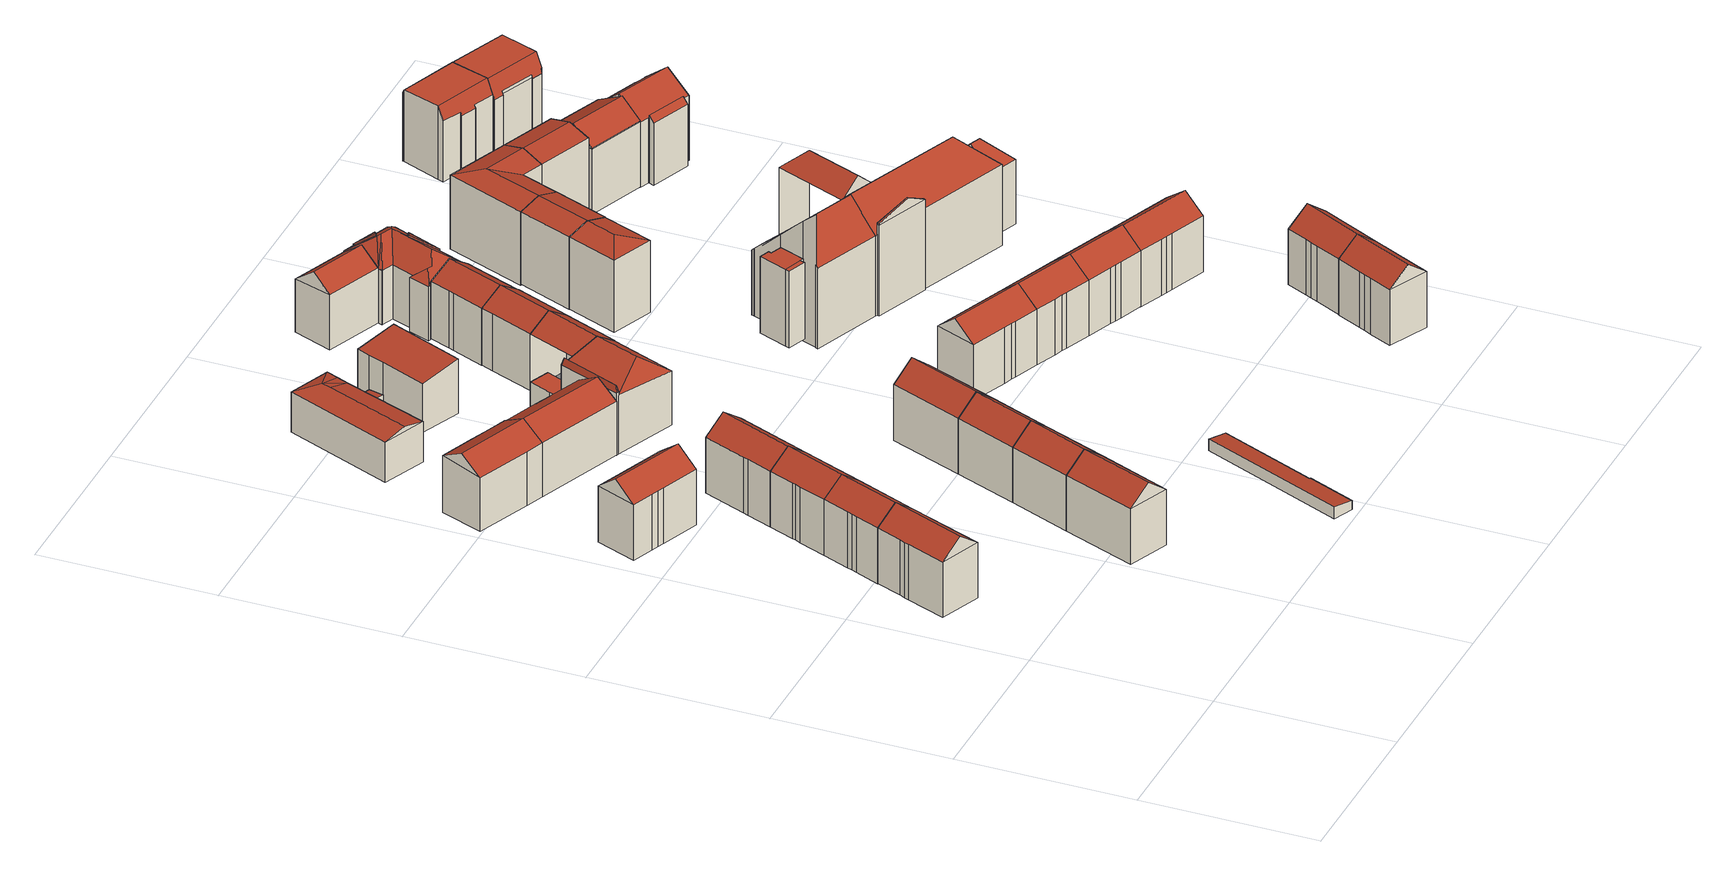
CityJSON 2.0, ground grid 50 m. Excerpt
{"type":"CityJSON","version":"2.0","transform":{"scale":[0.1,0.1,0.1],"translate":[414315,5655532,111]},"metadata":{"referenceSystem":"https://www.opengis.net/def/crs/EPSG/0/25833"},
"CityObjects":{
"building1":{"type":"Building","attributes":{"Dachtyp_tdc":"tdcFreeFormRoof","Gemeindeschluessel":14612000,"Dachneigung":36.59,"QualitaetDacherkennung":90,"Geometrietyp2DReferenz":"3000","measuredHeight":21.19,"function":"31001_9998","roofType":"5000"},"geometry":[{"type":"Solid","lod":"2","boundaries":[[[[0,1,2,3]],[[1,4,5,2]],[[4,6,7,5]],[[6,8,9,7]],[[8,10,11,9]],[[10,12,13,11]],[[12,0,3,13]],[[14,15,8,6,4,1,0]],[[12,10,15,14]],[[10,8,15]],[[0,12,14]],[[3,2,5,7,9,11,13]]]],"semantics":{"surfaces":[{"type":"WallSurface"},{"type":"RoofSurface"},{"type":"GroundSurface"}],"values":[[0,0,0,0,0,0,0,1,1,0,0,2]]}}]},
"building2":{"type":"Building","attributes":{"Dachtyp_tdc":"tdcFreeFormRoof","Gemeindeschluessel":14612000,"Dachneigung":36.65,"QualitaetDacherkennung":87,"Geometrietyp2DReferenz":"3000","measuredHeight":21.26,"function":"31001_9998","roofType":"5000"},"geometry":[{"type":"Solid","lod":"2","boundaries":[[[[8,16,17,18]],[[16,19,20,17]],[[19,21,22,20]],[[21,23,24,22]],[[23,25,26,24]],[[25,10,27,26]],[[10,8,18,27]],[[28,29,23,21,19,16,8]],[[10,25,29,28]],[[25,23,29]],[[8,10,28]],[[18,17,20,22,24,26,27]]]],"semantics":{"surfaces":[{"type":"WallSurface"},{"type":"RoofSurface"},{"type":"GroundSurface"}],"values":[[0,0,0,0,0,0,0,1,1,0,0,2]]}}]},
"building3":{"type":"Building","attributes":{"Dachtyp_tdc":"tdcGableRoof","Gemeindeschluessel":14612000,"Dachneigung":38.36,"QualitaetDacherkennung":88,"Geometrietyp2DReferenz":"3000","measuredHeight":21.56,"function":"31001_9998","roofType":"3100"},"geometry":[{"type":"Solid","lod":"2","boundaries":[[[[30,31,32,33]],[[31,34,35,32]],[[34,36,37,35]],[[36,38,39,37]],[[38,40,41,39]],[[40,42,43,41]],[[42,30,33,43]],[[30,42,44,45]],[[40,38,36,34,31,45,44]],[[30,45,31]],[[40,44,42]],[[33,32,35,37,39,41,43]]]],"semantics":{"surfaces":[{"type":"WallSurface"},{"type":"RoofSurface"},{"type":"GroundSurface"}],"values":[[0,0,0,0,0,0,0,1,1,0,0,2]]}}]},
"building4":{"type":"Building","attributes":{"Dachtyp_tdc":"tdcFreeFormRoof","Gemeindeschluessel":14612000,"Dachneigung":36.58,"QualitaetDacherkennung":86,"Geometrietyp2DReferenz":"3000","measuredHeight":21.27,"function":"31001_9998","roofType":"5000"},"geometry":[{"type":"Solid","lod":"2","boundaries":[[[[46,47,48,49]],[[47,50,51,48]],[[50,25,26,51]],[[25,23,24,26]],[[23,52,53,24]],[[52,54,55,53]],[[54,46,49,55]],[[29,56,47,46,54,52,23]],[[25,50,56,29]],[[50,47,56]],[[23,25,29]],[[49,48,51,26,24,53,55]]]],"semantics":{"surfaces":[{"type":"WallSurface"},{"type":"RoofSurface"},{"type":"GroundSurface"}],"values":[[0,0,0,0,0,0,0,1,1,0,0,2]]}}]},
"building5":{"type":"Building","attributes":{"Dachtyp_tdc":"tdcGableRoof","Gemeindeschluessel":14612000,"Dachneigung":38.18,"QualitaetDacherkennung":80,"Geometrietyp2DReferenz":"3000","measuredHeight":21.56,"function":"31001_9998","roofType":"3100"},"geometry":[{"type":"Solid","lod":"2","boundaries":[[[[57,58,59,60]],[[58,61,62,59]],[[61,63,64,62]],[[63,57,60,64]],[[61,58,65]],[[57,63,66]],[[58,57,66,65]],[[63,61,65,66]],[[60,59,62,64]]]],"semantics":{"surfaces":[{"type":"WallSurface"},{"type":"RoofSurface"},{"type":"GroundSurface"}],"values":[[0,0,0,0,0,0,1,1,2]]}}]},
"building6":{"type":"Building","attributes":{"Dachtyp_tdc":"tdcFreeFormRoof","Gemeindeschluessel":14612000,"Dachneigung":34.76,"QualitaetDacherkennung":57,"Geometrietyp2DReferenz":"3000","measuredHeight":20.47,"function":"31001_9998","roofType":"5000"},"geometry":[{"type":"Solid","lod":"2","boundaries":[[[[67,68,69,70]],[[68,71,72,69]],[[71,73,74,72]],[[73,75,76,74]],[[75,77,78,76]],[[77,79,80,78]],[[79,67,70,80]],[[71,68,81,82,73]],[[81,67,79,77,75,82]],[[75,73,82]],[[68,67,81]],[[70,69,72,74,76,78,80]]]],"semantics":{"surfaces":[{"type":"WallSurface"},{"type":"RoofSurface"},{"type":"GroundSurface"}],"values":[[0,0,0,0,0,0,0,1,1,0,0,2]]}}]},
"building7":{"type":"Building","attributes":{"Dachtyp_tdc":"tdcFreeFormRoof","Gemeindeschluessel":14612000,"Dachneigung":36.71,"QualitaetDacherkennung":83,"Geometrietyp2DReferenz":"3000","measuredHeight":21.28,"function":"31001_9998","roofType":"5000"},"geometry":[{"type":"Solid","lod":"2","boundaries":[[[[50,47,48,51]],[[47,83,84,48]],[[83,85,86,84]],[[85,87,88,86]],[[87,89,90,88]],[[89,50,51,90]],[[91,92,87,85,83,47]],[[50,89,92,91]],[[47,50,91]],[[89,87,92]],[[51,48,84,86,88,90]]]],"semantics":{"surfaces":[{"type":"WallSurface"},{"type":"RoofSurface"},{"type":"GroundSurface"}],"values":[[0,0,0,0,0,0,1,1,0,0,2]]}}]},
"building8":{"type":"Building","attributes":{"Dachtyp_tdc":"tdcGableRoof","Gemeindeschluessel":14612000,"Dachneigung":38.11,"QualitaetDacherkennung":84,"Geometrietyp2DReferenz":"3000","measuredHeight":21.57,"function":"31001_9998","roofType":"3100"},"geometry":[{"type":"Solid","lod":"2","boundaries":[[[[58,93,94,59]],[[93,95,96,94]],[[95,61,62,96]],[[61,58,59,62]],[[95,93,97]],[[58,61,65]],[[93,58,65,97]],[[61,95,97,65]],[[59,94,96,62]]]],"semantics":{"surfaces":[{"type":"WallSurface"},{"type":"RoofSurface"},{"type":"GroundSurface"}],"values":[[0,0,0,0,0,0,1,1,2]]}}]},
"building9":{"type":"Building","attributes":{"Gemeindeschluessel":14612000,"Geometrietyp2DReferenz":"3000","function":"31001_9998","roofType":"9999"},"children":["building9-1","building9-2","building9-3"]},
"building9-1":{"type":"BuildingPart","attributes":{"Dachtyp_tdc":"tdcGableRoof","Dachneigung":34.74,"QualitaetDacherkennung":63,"Geometrietyp2DReferenz":"3000","measuredHeight":20.52,"roofType":"3100"},"parents":["building9"],"geometry":[{"type":"MultiSurface","lod":"2","boundaries":[[[98,99,100,101,102]],[[103,104,105,106,107]],[[104,108,109,105]],[[108,68,69,109]],[[68,81,110,69]],[[81,111,112,70,110]],[[98,102,113]],[[101,106,105,109,69,110,70,102]],[[81,68,108,104]],[[104,103,99,98,111,81]]],"semantics":{"surfaces":[{"type":"WallSurface"},{"type":"GroundSurface"},{"type":"RoofSurface"}],"values":[0,0,0,0,0,0,0,1,2,2]}}]},
"building9-2":{"type":"BuildingPart","attributes":{"Dachtyp_tdc":"tdcPolyFlatRoof","Dachneigung":0,"QualitaetDacherkennung":56,"Geometrietyp2DReferenz":"3000","measuredHeight":7.74,"roofType":"1000"},"parents":["building9"],"geometry":[{"type":"MultiSurface","lod":"2","boundaries":[[[100,114,115,101]],[[114,116,117,115]],[[116,107,106,117]],[[107,116,114,100]],[[101,115,117,106]]],"semantics":{"surfaces":[{"type":"WallSurface"},{"type":"RoofSurface"},{"type":"GroundSurface"}],"values":[0,0,0,1,2]}}]},
"building9-3":{"type":"BuildingPart","attributes":{"Dachtyp_tdc":"tdcPolyFlatRoof","Dachneigung":0,"QualitaetDacherkennung":62,"Geometrietyp2DReferenz":"3000","measuredHeight":7.83,"roofType":"1000"},"parents":["building9"],"geometry":[{"type":"MultiSurface","lod":"2","boundaries":[[[112,118,119,70]],[[118,120,121,119]],[[120,113,102,121]],[[120,118,112,113]],[[70,119,121,102]]],"semantics":{"surfaces":[{"type":"WallSurface"},{"type":"RoofSurface"},{"type":"GroundSurface"}],"values":[0,0,0,1,2]}}]},
"building10":{"type":"Building","attributes":{"Dachtyp_tdc":"tdcFreeFormRoof","Gemeindeschluessel":14612000,"Dachneigung":13.79,"QualitaetDacherkennung":41,"Geometrietyp2DReferenz":"3000","measuredHeight":13.74,"function":"31001_9998","roofType":"5000"},"geometry":[{"type":"Solid","lod":"2","boundaries":[[[[122,123,124,125]],[[123,126,127,124]],[[126,128,129,127]],[[128,130,131,129]],[[130,132,133,131]],[[132,122,125,133]],[[134,135,132,130]],[[136,128,126]],[[136,130,128]],[[130,136,134]],[[136,126,123]],[[135,134,136,123,122]],[[135,122,132]],[[125,124,127,129,131,133]]]],"semantics":{"surfaces":[{"type":"WallSurface"},{"type":"RoofSurface"},{"type":"GroundSurface"}],"values":[[0,0,0,0,0,0,1,1,1,1,1,1,0,2]]}}]},
"building11":{"type":"Building","attributes":{"Dachtyp_tdc":"tdcGableRoof","Gemeindeschluessel":14612000,"Dachneigung":38.05,"QualitaetDacherkennung":88,"Geometrietyp2DReferenz":"3000","measuredHeight":21.57,"function":"31001_9998","roofType":"3100"},"geometry":[{"type":"Solid","lod":"2","boundaries":[[[[94,137,138,96]],[[93,139,137,94]],[[139,140,138,137]],[[140,95,96,138]],[[95,93,94,96]],[[140,139,141]],[[93,95,97]],[[139,93,97,141]],[[95,140,141,97]]]],"semantics":{"surfaces":[{"type":"GroundSurface"},{"type":"WallSurface"},{"type":"RoofSurface"}],"values":[[0,1,1,1,1,1,1,2,2]]}}]},
"building12":{"type":"Building","attributes":{"Dachtyp_tdc":"tdcPolyFlatRoof","Gemeindeschluessel":14612000,"Dachneigung":8.28,"QualitaetDacherkennung":87,"Geometrietyp2DReferenz":"3000","measuredHeight":3.54,"function":"31001_2463","roofType":"2100"},"geometry":[{"type":"Solid","lod":"2","boundaries":[[[[142,143,144,145]],[[143,146,147,144]],[[146,148,149,147]],[[148,150,151,149]],[[150,152,153,151]],[[152,142,145,153]],[[152,150,148,146,143,142]],[[145,144,147,149,151,153]]]],"semantics":{"surfaces":[{"type":"WallSurface"},{"type":"RoofSurface"},{"type":"GroundSurface"}],"values":[[0,0,0,0,0,0,1,2]]}}]},
"building13":{"type":"Building","attributes":{"Dachtyp_tdc":"tdcGableRoof","Gemeindeschluessel":14612000,"Dachneigung":38.21,"QualitaetDacherkennung":83,"Geometrietyp2DReferenz":"3000","measuredHeight":21.64,"function":"31001_9998","roofType":"3100"},"geometry":[{"type":"Solid","lod":"2","boundaries":[[[[139,154,155,156]],[[154,157,158,155]],[[157,140,159,158]],[[140,139,156,159]],[[157,154,160]],[[139,140,161]],[[154,139,161,160]],[[140,157,160,161]],[[156,155,158,159]]]],"semantics":{"surfaces":[{"type":"WallSurface"},{"type":"RoofSurface"},{"type":"GroundSurface"}],"values":[[0,0,0,0,0,0,1,1,2]]}}]},
"building14":{"type":"Building","attributes":{"Dachtyp_tdc":"tdcPolyFlatRoof","Gemeindeschluessel":14612000,"Dachneigung":6.79,"QualitaetDacherkennung":65,"Geometrietyp2DReferenz":"3000","measuredHeight":3.83,"function":"31001_9998","roofType":"2100"},"geometry":[{"type":"Solid","lod":"2","boundaries":[[[[162,163,129,131]],[[163,164,165,129]],[[164,166,167,165]],[[166,168,169,167]],[[168,170,171,169]],[[168,166,164,163,162,170]],[[171,131,129,165,167,169]],[[170,162,131,171]]]],"semantics":{"surfaces":[{"type":"WallSurface"},{"type":"RoofSurface"},{"type":"GroundSurface"}],"values":[[0,0,0,0,0,1,2,0]]}}]},
"building15":{"type":"Building","attributes":{"Gemeindeschluessel":14612000,"Geometrietyp2DReferenz":"3000","function":"31001_9998","roofType":"9999"},"children":["building15-1","building15-2"]},
"building15-1":{"type":"BuildingPart","attributes":{"Dachtyp_tdc":"tdcHipAndGableRoof","Dachneigung":12.02,"QualitaetDacherkennung":30,"Geometrietyp2DReferenz":"3000","measuredHeight":20.38,"roofType":"5000"},"parents":["building15"],"geometry":[{"type":"MultiSurface","lod":"2","boundaries":[[[172,173,174,175]],[[176,177,178]],[[173,172,179]],[[177,173,179,178]],[[172,180,176,178,179]],[[174,181,182,183,175]],[[173,177,181,174]],[[177,176,182,181]]],"semantics":{"surfaces":[{"type":"WallSurface"},{"type":"RoofSurface"},{"type":"GroundSurface"}],"values":[0,1,0,1,1,2,0,0]}}]},
"building15-2":{"type":"BuildingPart","attributes":{"Dachtyp_tdc":"tdcFreeFormRoof","Dachneigung":77.92,"QualitaetDacherkennung":26,"Geometrietyp2DReferenz":"3000","measuredHeight":20.57,"roofType":"5000"},"parents":["building15"],"geometry":[{"type":"MultiSurface","lod":"2","boundaries":[[[184,185,186,182,176]],[[185,187,188,186]],[[187,189,180,183,188]],[[190,189,187]],[[191,190,187,185]],[[191,185,184]],[[190,191,184,189]],[[182,186,188,183]]],"semantics":{"surfaces":[{"type":"WallSurface"},{"type":"RoofSurface"},{"type":"GroundSurface"}],"values":[0,0,0,1,1,1,1,2]}}]},
"building16":{"type":"Building","attributes":{"Dachtyp_tdc":"tdcPolyFlatRoof","Gemeindeschluessel":14612000,"Dachneigung":8.24,"QualitaetDacherkennung":49,"Geometrietyp2DReferenz":"3000","measuredHeight":16.21,"function":"31001_9998","roofType":"2100"},"geometry":[{"type":"Solid","lod":"2","boundaries":[[[[192,193,194,195]],[[193,196,197,194]],[[196,198,199,197]],[[198,200,201,199]],[[200,202,203,201]],[[202,192,195,203]],[[202,200,198,196,193,192]],[[195,194,197,199,201,203]]]],"semantics":{"surfaces":[{"type":"WallSurface"},{"type":"RoofSurface"},{"type":"GroundSurface"}],"values":[[0,0,0,0,0,0,1,2]]}}]},
"building17":{"type":"Building","attributes":{"Gemeindeschluessel":14612000,"Geometrietyp2DReferenz":"3000","function":"31001_9998","roofType":"9999"},"children":["building17-1","building17-2"]},
"building17-1":{"type":"BuildingPart","attributes":{"Dachtyp_tdc":"tdcPolyFlatRoof","Dachneigung":0,"QualitaetDacherkennung":59,"Geometrietyp2DReferenz":"3000","measuredHeight":7.89,"roofType":"1000"},"parents":["building17"],"geometry":[{"type":"MultiSurface","lod":"2","boundaries":[[[204,205,206,207]],[[205,208,209,206]],[[208,210,211,209]],[[212,204,207,213]],[[212,210,208,205,204]],[[207,206,209,211,213]]],"semantics":{"surfaces":[{"type":"WallSurface"},{"type":"RoofSurface"},{"type":"GroundSurface"}],"values":[0,0,0,0,1,2]}}]},
"building17-2":{"type":"BuildingPart","attributes":{"Dachtyp_tdc":"tdcGableRoof","Dachneigung":33.84,"QualitaetDacherkennung":63,"Geometrietyp2DReferenz":"3000","measuredHeight":20.68,"roofType":"3100"},"parents":["building17"],"geometry":[{"type":"MultiSurface","lod":"2","boundaries":[[[214,215,216,217]],[[215,218,212,213,216]],[[219,214,217,220]],[[218,215,221]],[[214,219,222]],[[215,214,222,221]],[[219,218,221,222]],[[217,216,213,211,220]]],"semantics":{"surfaces":[{"type":"WallSurface"},{"type":"RoofSurface"},{"type":"GroundSurface"}],"values":[0,0,0,0,0,1,1,2]}}]},
"building18":{"type":"Building","attributes":{"Dachtyp_tdc":"tdcFreeFormRoof","Gemeindeschluessel":14612000,"Dachneigung":33.76,"QualitaetDacherkennung":61,"Geometrietyp2DReferenz":"3000","measuredHeight":20.84,"function":"31001_9998","roofType":"5000"},"geometry":[{"type":"Solid","lod":"2","boundaries":[[[[223,224,225,226]],[[224,227,228,225]],[[227,229,230,228]],[[229,231,232,230]],[[231,223,226,232]],[[224,223,233,222]],[[222,233,231,229,227]],[[227,224,222]],[[223,231,233]],[[226,225,228,230,232]]]],"semantics":{"surfaces":[{"type":"WallSurface"},{"type":"RoofSurface"},{"type":"GroundSurface"}],"values":[[0,0,0,0,0,1,1,0,0,2]]}}]},
"building19":{"type":"Building","attributes":{"Dachtyp_tdc":"tdcFreeFormRoof","Gemeindeschluessel":14612000,"Dachneigung":38.34,"QualitaetDacherkennung":85,"Geometrietyp2DReferenz":"3000","measuredHeight":21.58,"function":"31001_9998","roofType":"5000"},"geometry":[{"type":"Solid","lod":"2","boundaries":[[[[234,235,236,237]],[[235,238,239,236]],[[238,240,241,239]],[[240,242,243,241]],[[242,244,245,243]],[[244,246,247,245]],[[246,234,237,247]],[[248,246,244,249]],[[235,234,248,249,242,240,238]],[[234,246,248]],[[244,242,249]],[[237,236,239,241,243,245,247]]]],"semantics":{"surfaces":[{"type":"WallSurface"},{"type":"RoofSurface"},{"type":"GroundSurface"}],"values":[[0,0,0,0,0,0,0,1,1,0,0,2]]}}]},
"building20":{"type":"Building","attributes":{"Dachtyp_tdc":"tdcGableRoof","Gemeindeschluessel":14612000,"Dachneigung":34.61,"QualitaetDacherkennung":60,"Geometrietyp2DReferenz":"3000","measuredHeight":20.91,"function":"31001_9998","roofType":"3100"},"geometry":[{"type":"Solid","lod":"2","boundaries":[[[[250,233,251,252]],[[233,231,253,251]],[[231,254,255,253]],[[254,256,257,255]],[[256,258,259,257]],[[258,260,261,259]],[[260,262,263,261]],[[262,264,265,263]],[[260,258,256,254,231,233]],[[233,250,266,264,262,260]],[[265,267,252,251,253,255,257,259,261,263]],[[264,266,267,265]],[[266,250,252,267]]]],"semantics":{"surfaces":[{"type":"WallSurface"},{"type":"RoofSurface"},{"type":"GroundSurface"}],"values":[[0,0,0,0,0,0,0,0,1,1,2,0,0]]}}]},
"building21":{"type":"Building","attributes":{"Dachtyp_tdc":"tdcGableRoof","Gemeindeschluessel":14612000,"Dachneigung":37.73,"QualitaetDacherkennung":73,"Geometrietyp2DReferenz":"3000","measuredHeight":20.67,"function":"31001_9998","roofType":"3100"},"geometry":[{"type":"Solid","lod":"2","boundaries":[[[[268,269,270,271]],[[272,273,269,268]],[[273,274,270,269]],[[274,275,271,270]],[[275,272,268,271]],[[274,273,276]],[[272,275,277]],[[273,272,277,276]],[[275,274,276,277]]]],"semantics":{"surfaces":[{"type":"GroundSurface"},{"type":"WallSurface"},{"type":"RoofSurface"}],"values":[[0,1,1,1,1,1,1,2,2]]}}]},
"building22":{"type":"Building","attributes":{"name":"Martin-Andersen-Nexö-Gymnasium Dresden","Gemeindeschluessel":14612000,"Geometrietyp2DReferenz":"3000","function":"31001_3021","roofType":"9999"},"children":["building22-1","building22-2"]},
"building22-1":{"type":"BuildingPart","attributes":{"Dachtyp_tdc":"tdcPolyFlatRoof","Dachneigung":0,"QualitaetDacherkennung":83,"Geometrietyp2DReferenz":"3000","measuredHeight":22.81,"roofType":"1000"},"parents":["building22"],"geometry":[{"type":"MultiSurface","lod":"2","boundaries":[[[278,279,280,281]],[[279,282,283,280]],[[282,284,285,283]],[[284,286,287,285]],[[286,288,289,287]],[[288,290,291,289]],[[288,286,284,282,279,278,290]],[[291,281,280,283,285,287,289]]],"semantics":{"surfaces":[{"type":"WallSurface"},{"type":"RoofSurface"},{"type":"GroundSurface"}],"values":[0,0,0,0,0,0,1,2]}}]},
"building22-2":{"type":"BuildingPart","attributes":{"Dachtyp_tdc":"tdcPolyFlatRoof","Dachneigung":0,"QualitaetDacherkennung":67,"Geometrietyp2DReferenz":"3000","measuredHeight":22.83,"roofType":"1000"},"parents":["building22"],"geometry":[{"type":"MultiSurface","lod":"2","boundaries":[[[292,293,291,290]],[[292,294,295,293]],[[294,278,281,295]],[[278,294,292,290]],[[291,293,295,281]]],"semantics":{"surfaces":[{"type":"WallSurface"},{"type":"RoofSurface"},{"type":"GroundSurface"}],"values":[0,0,0,1,2]}}]},
"building23":{"type":"Building","attributes":{"Dachtyp_tdc":"tdcFreeFormRoof","Gemeindeschluessel":14612000,"Dachneigung":37.38,"QualitaetDacherkennung":46,"Geometrietyp2DReferenz":"3000","measuredHeight":21.13,"function":"31001_9998","roofType":"5000"},"geometry":[{"type":"Solid","lod":"2","boundaries":[[[[296,297,298,271]],[[297,299,300,298]],[[299,301,302,300]],[[301,303,304,302]],[[303,305,306,304]],[[305,307,308,306]],[[307,309,310,308]],[[309,311,312,310]],[[311,313,314,312]],[[313,315,316,314]],[[315,317,318,316]],[[317,319,320,318]],[[319,321,322,320]],[[321,323,324,322]],[[323,325,326,324]],[[325,327,328,326]],[[327,329,330,328]],[[329,331,332,330]],[[331,333,268,332]],[[333,296,271,268]],[[334,296,335]],[[333,335,296]],[[333,336,335]],[[333,337,336]],[[337,333,331]],[[337,331,329]],[[338,336,337,329,327]],[[339,340,341,342,338,327,325]],[[343,339,325,323]],[[344,343,323,321]],[[344,321,319]],[[340,339,343,344,319,317]],[[341,340,317,315]],[[345,346,342,341,315,313]],[[345,313,311]],[[346,345,311,309]],[[347,338,342,346,309,307]],[[347,307,305]],[[335,336,338,347,305,303]],[[348,349,334,335,303,301]],[[348,301,299]],[[349,348,299,297]],[[334,349,297,296]],[[271,298,300,302,304,306,308,310,312,314,316,318,320,322,324,326,328,330,332,268]]]],"semantics":{"surfaces":[{"type":"WallSurface"},{"type":"RoofSurface"},{"type":"GroundSurface"}],"values":[[0,0,0,0,0,0,0,0,0,0,0,0,0,0,0,0,0,0,0,0,1,1,1,1,1,1,1,1,1,1,1,1,1,1,1,1,1,1,1,1,1,1,1,2]]}}]},
"building24":{"type":"Building","attributes":{"Dachtyp_tdc":"tdcFreeFormRoof","Gemeindeschluessel":14612000,"Dachneigung":38.12,"QualitaetDacherkennung":84,"Geometrietyp2DReferenz":"3000","measuredHeight":21.57,"function":"31001_9998","roofType":"5000"},"geometry":[{"type":"Solid","lod":"2","boundaries":[[[[350,351,352,353]],[[351,354,355,352]],[[354,234,237,355]],[[234,246,247,237]],[[246,356,357,247]],[[356,358,359,357]],[[358,350,353,359]],[[356,246,248,360]],[[248,234,354,351,350,358,360]],[[234,248,246]],[[356,360,358]],[[353,352,355,237,247,357,359]]]],"semantics":{"surfaces":[{"type":"WallSurface"},{"type":"RoofSurface"},{"type":"GroundSurface"}],"values":[[0,0,0,0,0,0,0,1,1,0,0,2]]}}]},
"building25":{"type":"Building","attributes":{"Dachtyp_tdc":"tdcHipAndGableRoof","Gemeindeschluessel":14612000,"Dachneigung":16.09,"QualitaetDacherkennung":89,"Geometrietyp2DReferenz":"3000","measuredHeight":23.41,"function":"31001_9998","roofType":"5000"},"geometry":[{"type":"Solid","lod":"2","boundaries":[[[[361,362,363,364]],[[362,365,366,363]],[[365,367,368,366]],[[367,361,364,368]],[[365,362,369]],[[361,367,370]],[[362,361,370,369]],[[367,365,369,370]],[[364,363,366,368]]]],"semantics":{"surfaces":[{"type":"WallSurface"},{"type":"RoofSurface"},{"type":"GroundSurface"}],"values":[[0,0,0,0,1,0,1,1,2]]}}]},
"building26":{"type":"Building","attributes":{"Dachtyp_tdc":"tdcGableRoof","Gemeindeschluessel":14612000,"Dachneigung":16.09,"QualitaetDacherkennung":88,"Geometrietyp2DReferenz":"3000","measuredHeight":23.49,"function":"31001_9998","roofType":"3100"},"geometry":[{"type":"Solid","lod":"2","boundaries":[[[[371,372,373,374]],[[372,367,375,373]],[[367,376,377,375]],[[376,371,374,377]],[[367,372,378]],[[371,376,379]],[[372,371,379,378]],[[376,367,378,379]],[[374,373,375,377]]]],"semantics":{"surfaces":[{"type":"WallSurface"},{"type":"RoofSurface"},{"type":"GroundSurface"}],"values":[[0,0,0,0,0,0,1,1,2]]}}]},
"building27":{"type":"Building","attributes":{"Dachtyp_tdc":"tdcFreeFormRoof","Gemeindeschluessel":14612000,"Dachneigung":38.4,"QualitaetDacherkennung":83,"Geometrietyp2DReferenz":"3000","measuredHeight":21.61,"function":"31001_9998","roofType":"5000"},"geometry":[{"type":"Solid","lod":"2","boundaries":[[[[380,381,382,383]],[[381,384,385,382]],[[384,386,387,385]],[[386,358,359,387]],[[358,356,357,359]],[[356,388,389,357]],[[388,380,383,389]],[[390,388,356,360]],[[381,380,390,360,358,386,384]],[[356,358,360]],[[380,388,390]],[[383,382,385,387,359,357,389]]]],"semantics":{"surfaces":[{"type":"WallSurface"},{"type":"RoofSurface"},{"type":"GroundSurface"}],"values":[[0,0,0,0,0,0,0,1,1,0,0,2]]}}]},
"building28":{"type":"Building","attributes":{"Dachtyp_tdc":"tdcFreeFormRoof","Gemeindeschluessel":14612000,"Dachneigung":38,"QualitaetDacherkennung":86,"Geometrietyp2DReferenz":"3000","measuredHeight":21.49,"function":"31001_9998","roofType":"5000"},"geometry":[{"type":"Solid","lod":"2","boundaries":[[[[391,392,393,394]],[[392,395,396,393]],[[395,397,398,396]],[[397,399,400,398]],[[399,401,402,400]],[[401,403,404,402]],[[403,391,394,404]],[[403,401,405,406]],[[406,405,399,397,395,392,391]],[[391,403,406]],[[401,399,405]],[[394,393,396,398,400,402,404]]]],"semantics":{"surfaces":[{"type":"WallSurface"},{"type":"RoofSurface"},{"type":"GroundSurface"}],"values":[[0,0,0,0,0,0,0,1,1,0,0,2]]}}]},
"building29":{"type":"Building","attributes":{"Dachtyp_tdc":"tdcFreeFormRoof","Gemeindeschluessel":14612000,"Dachneigung":16.39,"QualitaetDacherkennung":87,"Geometrietyp2DReferenz":"3000","measuredHeight":23.95,"function":"31001_9998","roofType":"5000"},"geometry":[{"type":"Solid","lod":"2","boundaries":[[[[407,408,409,410]],[[408,411,412,409]],[[411,413,414,412]],[[413,376,415,414]],[[376,416,417,415]],[[416,407,410,417]],[[418,419,420,416,376]],[[418,376,413]],[[419,418,413,411]],[[421,420,419,411,408]],[[421,408,407]],[[420,421,407,416]],[[410,409,412,414,415,417]]]],"semantics":{"surfaces":[{"type":"WallSurface"},{"type":"RoofSurface"},{"type":"GroundSurface"}],"values":[[0,0,0,0,0,0,1,0,1,1,0,1,2]]}}]},
"building30":{"type":"Building","attributes":{"Dachtyp_tdc":"tdcGableRoof","Gemeindeschluessel":14612000,"Dachneigung":38.18,"QualitaetDacherkennung":85,"Geometrietyp2DReferenz":"3000","measuredHeight":21.47,"function":"31001_9998","roofType":"3100"},"geometry":[{"type":"Solid","lod":"2","boundaries":[[[[405,399,422,423]],[[399,424,425,422]],[[424,426,427,425]],[[426,428,429,427]],[[428,430,431,429]],[[430,432,433,431]],[[432,434,435,433]],[[434,401,436,435]],[[401,405,423,436]],[[432,430,428,426,424,399,405]],[[405,401,434,432]],[[423,422,425,427,429,431,433,435,436]]]],"semantics":{"surfaces":[{"type":"WallSurface"},{"type":"RoofSurface"},{"type":"GroundSurface"}],"values":[[0,0,0,0,0,0,0,0,0,1,1,2]]}}]},
"building31":{"type":"Building","attributes":{"Dachtyp_tdc":"tdcFreeFormRoof","Gemeindeschluessel":14612000,"Dachneigung":38.27,"QualitaetDacherkennung":80,"Geometrietyp2DReferenz":"3000","measuredHeight":21.6,"function":"31001_9998","roofType":"5000"},"geometry":[{"type":"Solid","lod":"2","boundaries":[[[[437,438,439,440]],[[438,380,441,439]],[[380,442,443,441]],[[442,444,445,443]],[[444,446,447,445]],[[446,448,449,447]],[[448,437,440,449]],[[450,444,442,451]],[[448,446,450,451,380,438,437]],[[442,380,451]],[[446,444,450]],[[440,439,441,443,445,447,449]]]],"semantics":{"surfaces":[{"type":"WallSurface"},{"type":"RoofSurface"},{"type":"GroundSurface"}],"values":[[0,0,0,0,0,0,0,1,1,0,0,2]]}}]},
"building32":{"type":"Building","attributes":{"name":"Martin-Andersen-Nexö-Gymnasium Dresden","Gemeindeschluessel":14612000,"Geometrietyp2DReferenz":"3000","function":"31001_3021","roofType":"9999"},"children":["building32-1","building32-2","building32-3","building32-4","building32-5","building32-6"]},
"building32-1":{"type":"BuildingPart","attributes":{"Dachtyp_tdc":"tdcHipAndGableRoof","Dachneigung":44.57,"QualitaetDacherkennung":63,"Geometrietyp2DReferenz":"3000","measuredHeight":25.54,"roofType":"5000"},"parents":["building32"],"geometry":[{"type":"MultiSurface","lod":"2","boundaries":[[[452,453,454,455]],[[453,456,457,454]],[[456,458,459,457]],[[456,453,460]],[[453,452,461,462,463,460]],[[463,464,458,456,460]],[[465,455,454,457,459,466]]],"semantics":{"surfaces":[{"type":"WallSurface"},{"type":"RoofSurface"},{"type":"GroundSurface"}],"values":[0,0,0,1,1,1,2]}}]},
"building32-2":{"type":"BuildingPart","attributes":{"Dachtyp_tdc":"tdcHipAndGableRoof","Dachneigung":44.76,"QualitaetDacherkennung":53,"Geometrietyp2DReferenz":"3000","measuredHeight":32.41,"roofType":"5000"},"parents":["building32"],"geometry":[{"type":"MultiSurface","lod":"2","boundaries":[[[467,468,469,470]],[[471,472,473,474]],[[472,475,476,473]],[[477,478,479,480]],[[478,481,452,455,479]],[[482,483,484,459,458]],[[483,485,486,484]],[[483,482,464,487,462,488,489]],[[488,481,478,477,490,475,472,471,491,492,489]],[[492,493,494,495,468,467,485,483,489]],[[470,469,496,497,474,473,476,498,480,479,455,465,466,459,484,486]]],"semantics":{"surfaces":[{"type":"WallSurface"},{"type":"RoofSurface"},{"type":"GroundSurface"}],"values":[0,0,0,0,0,0,0,1,1,1,2]}}]},
"building32-3":{"type":"BuildingPart","attributes":{"Dachtyp_tdc":"tdcGableRoof","Dachneigung":14.08,"QualitaetDacherkennung":14,"Geometrietyp2DReferenz":"3000","measuredHeight":30.22,"roofType":"3100"},"parents":["building32"],"geometry":[{"type":"MultiSurface","lod":"2","boundaries":[[[499,500,501,502]],[[500,503,470,501]],[[503,467,470]],[[504,499,502,486,485]],[[504,505,506,499]],[[507,506,505,508]],[[503,508,505,504]],[[500,507,508,503]],[[499,506,507,500]],[[502,501,470,486]]],"semantics":{"surfaces":[{"type":"WallSurface"},{"type":"RoofSurface"},{"type":"GroundSurface"}],"values":[0,0,0,0,1,1,0,0,0,2]}}]},
"building32-4":{"type":"BuildingPart","attributes":{"Dachtyp_tdc":"tdcGableRoof","Dachneigung":43.75,"QualitaetDacherkennung":55,"Geometrietyp2DReferenz":"3000","measuredHeight":32.36,"roofType":"3100"},"parents":["building32"],"geometry":[{"type":"MultiSurface","lod":"2","boundaries":[[[509,510,511,512]],[[510,513,514,511]],[[515,516,517,518]],[[516,519,471,474,517]],[[468,509,512,469]],[[520,493,521,491,519,516,515,522,523]],[[523,524,513,510,509,468,495,520]],[[512,511,514,525,518,517,474,497,496,469]]],"semantics":{"surfaces":[{"type":"WallSurface"},{"type":"RoofSurface"},{"type":"GroundSurface"}],"values":[0,0,0,0,0,1,1,2]}}]},
"building32-5":{"type":"BuildingPart","attributes":{"Dachtyp_tdc":"tdcHipAndGableRoof","Dachneigung":41.69,"QualitaetDacherkennung":75,"Geometrietyp2DReferenz":"3000","measuredHeight":28.61,"roofType":"5000"},"parents":["building32"],"geometry":[{"type":"MultiSurface","lod":"2","boundaries":[[[526,527,528,529]],[[527,526,530]],[[475,531,532]],[[526,475,532,530]],[[531,527,530,532]],[[476,473,529,528,480,498]]],"semantics":{"surfaces":[{"type":"WallSurface"},{"type":"RoofSurface"},{"type":"GroundSurface"}],"values":[0,1,0,1,1,2]}}]},
"building32-6":{"type":"BuildingPart","attributes":{"Dachtyp_tdc":"tdcPolyFlatRoof","Dachneigung":42.22,"QualitaetDacherkennung":26,"Geometrietyp2DReferenz":"3000","measuredHeight":39.48,"roofType":"2100"},"parents":["building32"],"geometry":[{"type":"MultiSurface","lod":"2","boundaries":[[[533,534,535,514,513]],[[534,536,537,535]],[[536,538,539,537]],[[538,540,541,539]],[[540,542,543,541]],[[542,544,515,518,543]],[[544,542,540,538,536,534,533,524,545,522]],[[514,535,537,539,541,543,518,525]]],"semantics":{"surfaces":[{"type":"WallSurface"},{"type":"RoofSurface"},{"type":"GroundSurface"}],"values":[0,0,0,0,0,0,1,2]}}]},
"building33":{"type":"Building","attributes":{"Dachtyp_tdc":"tdcGableRoof","Gemeindeschluessel":14612000,"Dachneigung":15.78,"QualitaetDacherkennung":84,"Geometrietyp2DReferenz":"3000","measuredHeight":23.99,"function":"31001_9998","roofType":"3100"},"geometry":[{"type":"Solid","lod":"2","boundaries":[[[[546,408,547,548]],[[408,407,549,547]],[[407,550,551,549]],[[550,546,548,551]],[[407,408,552]],[[546,550,553]],[[408,546,553,552]],[[550,407,552,553]],[[548,547,549,551]]]],"semantics":{"surfaces":[{"type":"WallSurface"},{"type":"RoofSurface"},{"type":"GroundSurface"}],"values":[[0,0,0,0,0,0,1,1,2]]}}]},
"building34":{"type":"Building","attributes":{"Dachtyp_tdc":"tdcFreeFormRoof","Gemeindeschluessel":14612000,"Dachneigung":29.82,"QualitaetDacherkennung":59,"Geometrietyp2DReferenz":"3000","measuredHeight":24.32,"function":"31001_9998","roofType":"5000"},"geometry":[{"type":"Solid","lod":"2","boundaries":[[[[554,555,556,557]],[[555,558,559,556]],[[558,560,561,559]],[[560,562,563,561]],[[562,564,565,563]],[[564,554,557,565]],[[564,562,566,567,568]],[[568,567,569,570,571]],[[564,568,571,554]],[[554,571,570,555]],[[555,570,569,558]],[[558,569,567,566,560]],[[560,566,562]],[[557,556,559,561,563,565]]]],"semantics":{"surfaces":[{"type":"WallSurface"},{"type":"RoofSurface"},{"type":"GroundSurface"}],"values":[[0,0,0,0,0,0,1,1,0,0,0,0,0,2]]}}]},
"building35":{"type":"Building","attributes":{"Gemeindeschluessel":14612000,"Geometrietyp2DReferenz":"3000","function":"31001_9998","roofType":"9999"},"children":["building35-1","building35-2"]},
"building35-1":{"type":"BuildingPart","attributes":{"Dachtyp_tdc":"tdcPolyFlatRoof","Dachneigung":58.98,"QualitaetDacherkennung":12,"Geometrietyp2DReferenz":"3000","measuredHeight":20.57,"roofType":"2100"},"parents":["building35"],"geometry":[{"type":"MultiSurface","lod":"2","boundaries":[[[572,573,574,575,576]],[[573,577,578,574]],[[577,579,580,578]],[[579,581,582,580]],[[581,583,584,582]],[[583,585,586,584]],[[583,581,579,577,573,572,587,585]],[[586,575,574,578,580,582,584]]],"semantics":{"surfaces":[{"type":"WallSurface"},{"type":"RoofSurface"},{"type":"GroundSurface"}],"values":[0,0,0,0,0,0,1,2]}}]},
"building35-2":{"type":"BuildingPart","attributes":{"Dachtyp_tdc":"tdcCutGableRoof","Dachneigung":2.17,"QualitaetDacherkennung":76,"Geometrietyp2DReferenz":"3000","measuredHeight":21.92,"roofType":"9999"},"parents":["building35"],"geometry":[{"type":"MultiSurface","lod":"2","boundaries":[[[588,576,575,589]],[[590,591,586,585]],[[590,592,593,591]],[[592,594,595,593]],[[594,596,597,595]],[[596,598,599,597]],[[598,600,601,599]],[[600,602,603,601]],[[602,604,605,603]],[[604,606,607,605]],[[606,608,609,607]],[[608,588,589,609]],[[590,585,587,576,588,608]],[[606,604,602,600,598,596,594,592]],[[608,606,592,590]],[[589,575,586,591,593,595,597,599,601,603,605,607,609]]],"semantics":{"surfaces":[{"type":"WallSurface"},{"type":"RoofSurface"},{"type":"GroundSurface"}],"values":[0,0,0,0,0,0,0,0,0,0,0,0,1,1,1,2]}}]},
"building36":{"type":"Building","attributes":{"Gemeindeschluessel":14612000,"Geometrietyp2DReferenz":"3000","function":"31001_9998","roofType":"9999"},"children":["building36-1","building36-2"]},
"building36-1":{"type":"BuildingPart","attributes":{"Dachtyp_tdc":"tdcGableRoof","Dachneigung":39.77,"QualitaetDacherkennung":34,"Geometrietyp2DReferenz":"3000","measuredHeight":24.52,"roofType":"3100"},"parents":["building36"],"geometry":[{"type":"MultiSurface","lod":"2","boundaries":[[[610,611,612,613]],[[611,614,615,612]],[[614,616,617,615]],[[616,618,619,617]],[[618,620,621,619]],[[620,622,623,621]],[[622,624,625,623]],[[624,626,627,625]],[[626,628,629,627]],[[628,630,631,629]],[[632,633,634,635]],[[633,636,637,634]],[[636,638,639,637]],[[638,640,641,639]],[[640,642,643,641]],[[642,610,613,643]],[[613,612,615,617,619,621,623,625,627,629,631,635,634,637,639,641,643]],[[638,636,633,632,630,628,626]],[[626,624,622,620,618,616,614,611,610,642,640,638]]],"semantics":{"surfaces":[{"type":"WallSurface"},{"type":"GroundSurface"},{"type":"RoofSurface"}],"values":[0,0,0,0,0,0,0,0,0,0,0,0,0,0,0,0,1,2,2]}}]},
"building36-2":{"type":"BuildingPart","attributes":{"Dachtyp_tdc":"tdcPolyFlatRoof","Dachneigung":44.86,"QualitaetDacherkennung":27,"Geometrietyp2DReferenz":"3000","measuredHeight":20.04,"roofType":"2100"},"parents":["building36"],"geometry":[{"type":"MultiSurface","lod":"2","boundaries":[[[644,645,632,635,646]],[[647,631,630]],[[647,648,649,631]],[[648,644,646,649]],[[648,647,645,644]],[[646,635,631,649]]],"semantics":{"surfaces":[{"type":"WallSurface"},{"type":"RoofSurface"},{"type":"GroundSurface"}],"values":[0,0,0,0,1,2]}}]},
"building37":{"type":"Building","attributes":{"Dachtyp_tdc":"tdcFreeFormRoof","Gemeindeschluessel":14612000,"Dachneigung":1.84,"QualitaetDacherkennung":73,"Geometrietyp2DReferenz":"3000","measuredHeight":21.62,"function":"31001_9998","roofType":"5000"},"geometry":[{"type":"Solid","lod":"2","boundaries":[[[[650,651,652,653]],[[651,654,655,652]],[[654,656,657,655]],[[656,658,659,657]],[[658,660,595,659]],[[660,661,662,595]],[[661,663,664,662]],[[663,665,584,664]],[[665,666,667,584]],[[666,668,669,667]],[[668,670,671,669]],[[670,672,673,671]],[[672,674,675,673]],[[674,676,677,675]],[[676,678,679,677]],[[678,680,681,679]],[[680,682,683,681]],[[682,684,685,683]],[[684,686,687,685]],[[686,688,689,687]],[[688,690,691,689]],[[690,650,653,691]],[[692,693,694,695,696,697,698,699,700,656,654,701]],[[702,703,704,705,706,707,708,709,710]],[[711,710,709,698,697]],[[678,710,711,680]],[[680,711,697,682]],[[676,702,710,678]],[[663,709,708,665]],[[661,698,709,663]],[[665,708,707,666]],[[666,707,706,668]],[[668,706,705,670]],[[670,705,704,672]],[[672,704,703,674]],[[674,703,702,676]],[[651,701,654]],[[650,692,701,651]],[[656,700,658]],[[658,700,699,660]],[[660,699,698,661]],[[682,697,696,684]],[[684,696,695,686]],[[686,695,694,688]],[[688,694,693,690]],[[690,693,692,650]],[[653,652,655,657,659,595,662,664,584,667,669,671,673,675,677,679,681,683,685,687,689,691]]]],"semantics":{"surfaces":[{"type":"WallSurface"},{"type":"RoofSurface"},{"type":"GroundSurface"}],"values":[[0,0,0,0,0,0,0,0,0,0,0,0,0,0,0,0,0,0,0,0,0,0,1,1,1,0,0,0,0,0,0,0,0,0,0,0,0,0,0,0,0,0,0,0,0,0,2]]}}]}
},
"vertices":[
[66,764,196],[110,874,197],[110,874,32],[66,764,32],[115,887,196],[115,887,32],[122,902,197],[122,902,32],[151,975,197],[151,975,32],[268,928,197],[268,928,32],[184,717,197],[184,717,32],[125,740,244],[210,951,244],
[179,1044,197],[179,1044,31],[151,975,31],[185,1059,197],[185,1059,31],[191,1073,197],[191,1073,31],[222,1151,197],[222,1151,31],[339,1104,197],[339,1104,31],[268,928,31],[210,952,244],[280,1127,244],
[277,1619,195],[232,1503,195],[232,1503,29],[277,1619,29],[121,1546,195],[121,1546,29],[104,1553,195],[104,1553,29],[83,1561,195],[83,1561,29],[20,1585,195],[20,1585,29],[66,1701,195],[66,1701,29],[43,1644,244],[254,1561,244],
[264,1255,197],[292,1326,197],[292,1326,31],[264,1255,31],[409,1278,197],[409,1278,31],[253,1228,197],[253,1228,31],[260,1244,197],[260,1244,31],[351,1302,244],
[473,420,199],[557,630,199],[557,630,34],[473,420,34],[675,582,200],[675,582,34],[591,372,200],[591,372,34],[617,606,249],[533,396,249],
[258,2035,196],[211,1913,186],[211,1913,26],[258,2035,26],[159,1933,186],[159,1933,26],[1,1995,186],[1,1995,26],[48,2117,195],[48,2117,26],[151,2077,196],[151,2077,26],[207,2056,195],[207,2056,26],[234,1974,231],[24,2055,231],
[322,1398,197],[322,1398,31],[328,1413,197],[328,1413,31],[378,1537,197],[378,1537,31],[494,1490,197],[494,1490,31],[350,1302,244],[436,1514,244],
[627,805,199],[627,805,34],[745,757,200],[745,757,34],[687,781,249],
[366,1994,193],[413,1975,193],[413,1975,103],[413,1975,26],[366,1994,26],[510,1937,193],[486,1876,231],[486,1876,26],[510,1937,26],[510,1937,103],[463,1815,186],[463,1815,26],[234,1974,26],[258,2035,193],[258,2035,104],[366,1994,104],
[435,2032,103],[435,2032,26],[532,1994,103],[532,1994,26],
[281,2092,104],[281,2092,26],[388,2051,104],[388,2051,26],
[124,2304,144],[252,2613,144],[252,2613,24],[124,2304,24],[373,2565,144],[373,2565,24],[358,2531,144],[358,2531,24],[344,2497,144],[344,2497,24],[250,2253,144],[250,2253,24],[284,2521,160],[187,2278,161],[295,2547,160],
[699,983,34],[817,936,34],[699,983,199],[817,936,200],[759,959,249],
[869,30,67],[1043,444,67],[1043,444,32],[869,30,32],[1098,421,58],[1098,421,32],[981,144,58],[981,144,32],[984,142,58],[984,142,32],[927,6,58],[927,6,32],
[783,1194,199],[783,1194,33],[699,983,33],[901,1147,200],[901,1147,33],[817,936,33],[843,1170,250],[758,959,250],
[344,2497,61],[358,2531,57],[463,2488,57],[463,2488,24],[445,2443,63],[445,2443,24],[411,2457,63],[411,2457,24],[415,2468,61],[415,2468,24],
[544,1999,201],[722,1928,186],[722,1928,25],[544,1999,25],[470,1812,201],[648,1742,186],[614,1823,229],[665,1951,229],[541,1991,201],[648,1742,25],[470,1812,25],[541,1991,25],
[470,1812,210],[463,1815,210],[463,1815,25],[532,1994,210],[532,1994,25],[541,1991,210],[535,1988,231],[468,1818,229],
[390,2312,159],[445,2443,159],[445,2443,15],[390,2312,15],[463,2488,159],[463,2488,15],[479,2526,159],[479,2526,15],[596,2477,177],[596,2477,15],[507,2264,177],[507,2264,15],
[544,1999,103],[558,2036,103],[558,2036,24],[544,1999,24],[584,2100,103],[584,2100,24],[641,2077,103],[641,2077,24],[600,1977,103],[600,1977,24],
[786,2085,187],[722,1928,188],[722,1928,24],[786,2085,24],[600,1977,191],[663,2133,191],[663,2133,24],[662,1952,231],[725,2109,231],
[849,2242,188],[786,2085,188],[786,2085,23],[849,2242,23],[663,2133,192],[663,2133,23],[712,2255,192],[712,2255,23],[726,2291,192],[726,2291,23],[788,2266,231],
[1249,998,196],[1178,1025,196],[1178,1025,30],[1249,998,30],[1165,1031,196],[1165,1031,30],[1140,1040,196],[1140,1040,30],[1036,1081,196],[1036,1081,30],[1082,1198,196],[1082,1198,30],[1295,1116,196],[1295,1116,30],[1272,1057,246],[1059,1140,246],
[849,2242,186],[788,2266,22],[849,2242,22],[726,2291,22],[763,2382,192],[763,2382,22],[769,2398,192],[769,2398,22],[793,2457,192],[793,2457,22],[854,2432,231],[854,2432,22],[915,2408,186],[915,2408,22],[891,2349,186],[891,2349,22],[885,2333,186],[885,2333,22],
[813,2609,20],[650,2673,20],[694,2785,20],[857,2721,20],[813,2609,183],[650,2673,183],[694,2785,178],[857,2721,178],[671,2726,227],[834,2662,227],
[1101,1621,251],[1133,1702,251],[1133,1702,23],[1101,1621,23],[1162,1691,251],[1162,1691,23],[1159,1683,251],[1159,1683,23],[1192,1670,251],[1192,1670,23],[1164,1597,251],[1164,1597,23],[1154,1601,251],[1154,1601,23],
[1149,1587,251],[1149,1587,23],[1096,1608,251],[1096,1608,23],
[857,2721,181],[895,2707,181],[895,2707,20],[896,2711,181],[896,2711,20],[968,2683,181],[968,2683,20],[965,2677,181],[965,2677,20],[1002,2662,181],[1002,2662,20],[1010,2644,181],[1010,2644,20],[994,2605,181],[994,2605,20],[999,2603,181],[999,2603,20],[959,2502,181],[959,2502,20],[953,2504,181],[953,2504,20],[915,2408,181],[915,2408,20],[793,2457,181],[793,2457,20],[784,2460,181],[784,2460,20],[807,2521,181],[807,2521,20],[819,2517,181],[819,2517,20],[844,2582,181],[844,2582,20],[810,2595,181],[810,2595,20],[808,2596,181],[808,2596,20],[813,2609,181],[890,2646,225],[889,2644,225],[894,2634,231],[811,2597,183],[929,2620,231],[839,2474,206],[879,2492,230],[916,2589,231],[917,2589,231],[826,2479,206],[796,2465,188],[928,2572,222],[924,2574,222],[984,2643,199],[918,2661,210],[916,2657,210],
[1349,959,196],[1337,964,196],[1337,964,30],[1349,959,30],[1311,973,196],[1311,973,30],[1471,1047,196],[1471,1047,30],[1425,929,196],[1425,929,30],[1448,988,246],
[1170,2139,239],[1114,1993,239],[1114,1993,24],[1170,2139,24],[993,2041,239],[993,2041,24],[1051,2187,239],[1051,2187,24],[1077,2076,258],[1111,2163,258],
[1232,2297,240],[1170,2139,240],[1170,2139,23],[1232,2297,23],[1051,2187,23],[1113,2345,239],[1113,2345,23],[1112,2162,258],[1174,2321,258],
[1602,860,196],[1535,886,196],[1535,886,30],[1602,860,30],[1517,893,196],[1517,893,30],[1500,900,196],[1500,900,30],[1649,978,196],[1649,978,30],[1625,919,246],
[1676,214,194],[1707,278,194],[1707,278,28],[1676,214,28],[1717,298,194],[1717,298,28],[1725,315,194],[1725,315,28],[1760,387,194],[1760,387,28],[1873,332,194],[1873,332,28],[1789,160,195],[1789,160,28],[1816,360,243],[1733,187,243],
[1386,2503,239],[1337,2381,239],[1337,2381,19],[1386,2503,19],[1275,2406,239],[1275,2406,19],[1232,2297,239],[1232,2297,19],[1113,2345,19],[1203,2574,239],[1203,2574,19],[1173,2321,258],[1238,2489,258],[1240,2489,258],[1362,2442,258],
[1760,387,29],[1816,360,29],[1795,460,194],[1795,460,29],[1804,480,194],[1804,480,29],[1813,498,194],[1813,498,29],[1842,558,194],[1842,558,29],[1899,531,243],[1899,531,29],[1956,504,194],[1956,504,29],[1873,332,29],
[1687,827,196],[1672,832,196],[1672,832,29],[1687,827,29],[1602,860,29],[1649,978,195],[1649,978,29],[1859,896,195],[1859,896,29],[1813,778,196],[1813,778,29],[1708,819,196],[1708,819,29],[1836,837,245],[1625,919,245],
[1833,1473,195],[1921,1435,197],[1921,1435,6],[1833,1473,6],[1874,1313,198],[1874,1313,6],[1784,1348,197],[1784,1348,6],[1839,1397,261],[1832,1470,197],[1814,1425,245],[1808,1409,261],[1802,1394,245],[1832,1470,6],[1808,1409,6],
[1346,1471,245],[1341,1473,245],[1341,1473,6],[1346,1471,6],[1406,1639,242],[1466,1616,242],[1466,1616,6],[1406,1639,6],[1466,1615,243],[1466,1615,6],[1568,1576,242],[1832,1473,241],[1832,1473,6],[1568,1576,6],[1833,1473,241],[1784,1348,246],[1768,1306,247],[1768,1306,6],[1503,1410,246],[1503,1410,6],[1808,1409,245],[1832,1470,244],[1720,1421,330],[1567,1575,243],[1397,1618,265],[1374,1557,330],[1373,1556,329],[1373,1555,328],[1349,1494,266],[1373,1555,6],[1374,1557,6],[1567,1575,6],
[1501,1405,277],[1344,1466,277],[1344,1466,6],[1501,1405,6],[1346,1471,277],[1503,1410,277],[1447,1432,308],[1445,1427,308],[1344,1466,281],[1346,1471,281],
[1144,1550,245],[1147,1557,252],[1147,1557,6],[1144,1550,6],[1148,1556,252],[1148,1556,6],[1265,1749,194],[1424,1687,194],[1424,1687,6],[1265,1749,6],[1406,1639,243],[1373,1555,330],[1374,1557,328],[1208,1655,298],[1190,1626,330],[1190,1625,329],[1190,1626,6],
[1547,1821,243],[1648,1782,244],[1648,1782,6],[1547,1821,6],[1578,1751,292],[1567,1575,244],[1518,1595,292],
[1148,1556,401],[1164,1597,362],[1164,1597,6],[1192,1670,290],[1192,1670,6],[1226,1756,207],[1226,1756,6],[1224,1756,207],[1224,1756,6],[1227,1764,200],[1227,1764,6],[1265,1749,200],[1190,1626,328],
[1496,2319,239],[1337,2381,18],[1496,2319,18],[1386,2503,18],[1544,2441,239],[1544,2441,18],[1361,2442,258],[1520,2380,258],
[1656,2245,211],[1492,2308,211],[1492,2308,17],[1656,2245,17],[1496,2319,211],[1496,2319,17],[1544,2441,211],[1544,2441,17],[1546,2448,211],[1546,2448,17],[1712,2383,211],[1712,2383,17],[1544,2441,215],[1515,2369,260],[1680,2304,260],[1496,2319,221],[1492,2308,213],[1656,2245,214],
[1566,2837,220],[1572,2851,195],[1572,2851,15],[1566,2837,15],[1566,2837,218],[1647,2821,195],[1647,2821,15],[1670,2812,195],[1670,2812,15],[1686,2806,195],[1686,2806,15],[1715,2795,195],[1715,2795,15],[1711,2784,213],[1711,2784,15],[1706,2786,214],
[1544,2845,218],[1544,2845,15],[1708,2777,229],[1708,2777,15],[1666,2665,234],[1666,2665,15],[1659,2647,191],[1659,2647,15],[1597,2672,193],[1597,2672,15],[1596,2668,183],[1596,2668,15],[1549,2686,185],[1549,2686,15],[1550,2690,194],[1550,2690,15],[1492,2713,196],[1492,2713,15],[1498,2729,234],[1498,2729,15],[1542,2840,229],[1542,2840,15],
[1717,2385,196],[1750,2372,196],[1750,2372,15],[1717,2385,15],[1749,2369,199],[1749,2369,15],[1839,2334,199],[1839,2334,15],[1840,2338,195],[1840,2338,15],[1874,2324,195],[1874,2324,15],[1872,2321,199],[1872,2321,15],[1876,2319,199],[1876,2319,15],[1848,2250,261],[1848,2250,15],[1820,2180,209],[1820,2180,15],[1802,2188,209],[1802,2188,15],[1685,2233,209],[1685,2234,209],[1685,2234,15],[1685,2233,15],[1656,2245,209],[1656,2245,15],[1684,2315,261],[1684,2315,15],[1712,2383,199],[1712,2383,15],[1715,2382,199],[1715,2382,15],
[1679,2218,199],[1685,2233,216],[1679,2218,15],[1802,2188,215],[1796,2173,199],[1796,2173,15],
[1790,2596,177],[1690,2636,177],[1690,2636,15],[1790,2596,15],[1688,2631,177],[1688,2631,15],[1660,2643,177],[1660,2643,15],[1661,2646,177],[1661,2646,15],[1659,2647,177],[1666,2666,177],[1666,2666,15],[1709,2779,177],[1709,2779,15],[1715,2795,177],[1741,2784,177],[1741,2784,15],[1751,2780,177],[1751,2780,15],[1761,2776,177],[1761,2776,15],[1765,2774,177],[1765,2774,15],[1817,2754,177],[1817,2754,15],[1883,2728,177],[1883,2728,15],[1876,2712,177],[1876,2712,15],[1874,2705,177],[1874,2705,15],[1831,2600,177],[1831,2600,15],[1825,2583,177],[1825,2583,15],[1821,2584,177],[1821,2584,15],[1819,2580,177],[1819,2580,15],[1788,2592,177],[1788,2592,15],[1790,2596,188],[1788,2592,178],[1819,2580,178],[1821,2584,190],[1825,2583,190],[1831,2600,231],[1666,2666,231],[1659,2647,186],[1661,2646,186],[1690,2636,188],[1883,2728,181],[1817,2754,181],[1765,2774,182],[1761,2776,182],[1751,2780,182],[1741,2784,182],[1715,2795,180],[1709,2779,227],[1876,2712,227],[1874,2705,227]
]}
